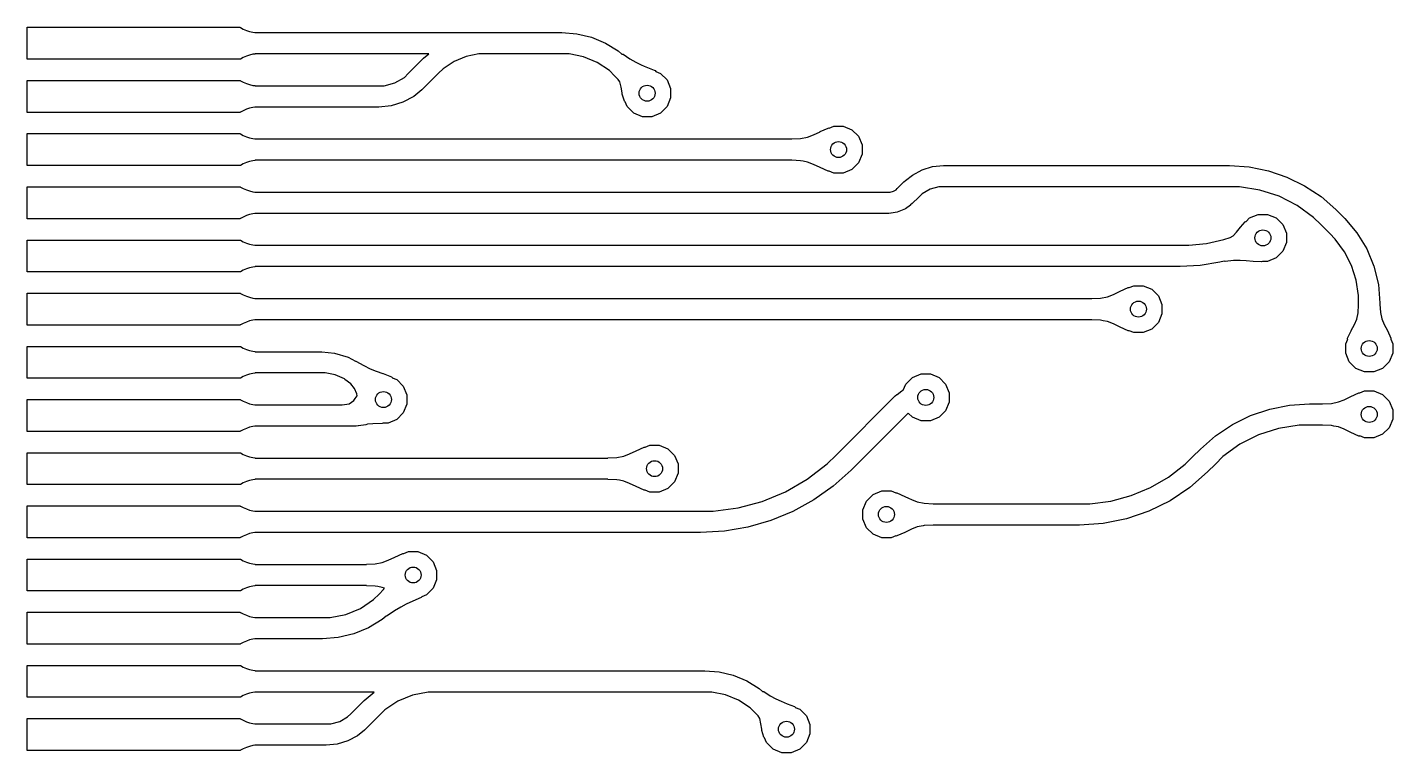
# Model space of a CAD drawing. Extents: x 121.6 to 197.9, y -113.4 to -69.2.
# Drawn here: x 121.57 to 134.41, y -89.97 to -83.15 of the extents above; entities that cross this region are included whole.
import ezdxf

# ---------------------------------------------------------------- set-up
doc = ezdxf.new("R2010")
doc.units = 0
doc.layers.add('BLACK', color=7, linetype='CONTINUOUS')

msp = doc.modelspace()

# ---------------------------------------------------------------- linework, layer by layer
at = {"layer": 'BLACK', "linetype": 'CONTINUOUS'}
for p, q in [((121.57203, -83.45), (121.57203, -83.15)), ((121.57203, -83.15), (123.57203, -83.15)), ((123.57203, -83.15), (123.57203, -83.151231)), ((123.57203, -83.151231), (123.575442, -83.151819)), ((123.575442, -83.151819), (123.60203, -83.166)), ((123.60203, -83.166), (123.63203, -83.179)), ((123.63203, -83.179), (123.66203, -83.188999)), ((123.66203, -83.188999), (123.69203, -83.195999)), ((123.69203, -83.195999), (123.692036, -83.195999)), ((123.692036, -83.195999), (123.692037, -83.196)), ((123.692037, -83.196), (123.711877, -83.198646)), ((123.711877, -83.198646), (123.714213, -83.2)), ((123.714213, -83.2), (126.0401, -83.2)), ((126.0401, -83.2), (126.3599, -83.2)), ((126.3599, -83.2), (126.597659, -83.2)), ((126.597659, -83.2), (126.597678, -83.200001)), ((126.597678, -83.200001), (126.738814, -83.211103)), ((126.738814, -83.211103), (126.8765, -83.244153)), ((126.8765, -83.244153), (127.007319, -83.298336)), ((127.007319, -83.298336), (127.128051, -83.372319)), ((123.57203, -83.45), (121.57203, -83.45)), ((123.575444, -83.448178), (123.57203, -83.448766)), ((123.57203, -83.448766), (123.57203, -83.45)), ((123.602014, -83.434006), (123.575444, -83.448178)), ((123.602044, -83.433992), (123.602014, -83.434006)), ((123.632023, -83.421001), (123.602044, -83.433992)), ((123.662026, -83.411001), (123.632023, -83.421001)), ((123.692036, -83.403998), (123.662026, -83.411001)), ((123.692038, -83.403998), (123.692036, -83.403998)), ((123.711877, -83.401353), (123.692038, -83.403998)), ((123.714615, -83.4), (123.711877, -83.401353)), ((125.346032, -83.4), (123.714615, -83.4)), ((125.153693, -83.585284), (125.297698, -83.441279)), ((125.297698, -83.441279), (125.297719, -83.441261)), ((125.297719, -83.441261), (125.346032, -83.4)), ((125.69825, -83.423976), (125.584729, -83.470997)), ((125.818763, -83.400005), (125.69825, -83.423976)), ((125.8802, -83.400005), (125.818763, -83.400005)), ((126.0401, -83.4), (125.8802, -83.4)), ((125.8802, -83.4), (125.8802, -83.400005)), ((126.3599, -83.4), (126.0401, -83.4)), ((126.597659, -83.4), (126.3599, -83.4)), ((126.597662, -83.399999), (126.597659, -83.4)), ((126.597664, -83.4), (126.597662, -83.399999)), ((126.666839, -83.399997), (126.597664, -83.4)), ((126.802532, -83.426983), (126.666839, -83.399997)), ((126.930352, -83.479924), (126.802532, -83.426983)), ((127.128051, -83.372319), (127.163524, -83.402615)), ((127.163524, -83.402615), (127.164706, -83.401826)), ((127.164706, -83.401826), (127.173383, -83.403503)), ((127.173383, -83.403503), (127.238955, -83.446297)), ((127.238955, -83.446297), (127.238962, -83.446301)), ((127.238962, -83.446301), (127.294044, -83.478743)), ((125.482562, -83.539261), (125.439119, -83.582702)), ((125.584729, -83.470997), (125.482562, -83.539261)), ((127.045387, -83.556785), (126.930352, -83.479924)), ((127.094179, -83.605577), (127.045387, -83.556785)), ((127.294044, -83.478743), (127.343682, -83.503091)), ((127.343682, -83.503091), (127.343716, -83.503106)), ((127.343716, -83.503106), (127.371415, -83.514788)), ((127.371415, -83.514788), (127.402785, -83.52802)), ((127.402785, -83.52802), (127.467108, -83.554351)), ((127.467108, -83.554351), (127.475277, -83.557695)), ((127.475277, -83.557695), (127.481636, -83.564001)), ((127.481636, -83.564001), (127.48164, -83.564957)), ((127.48164, -83.564957), (127.525003, -83.582919)), ((121.57203, -83.95), (121.57203, -83.65)), ((121.57203, -83.65), (123.57203, -83.65)), ((123.57203, -83.65), (123.57203, -83.651231)), ((123.57203, -83.651231), (123.575442, -83.651819)), ((123.575442, -83.651819), (123.60203, -83.666)), ((123.60203, -83.666), (123.63203, -83.679)), ((123.63203, -83.679), (123.66203, -83.688999)), ((123.66203, -83.688999), (123.69203, -83.695999)), ((123.69203, -83.695999), (123.692036, -83.695999)), ((123.692036, -83.695999), (123.692037, -83.696)), ((123.692037, -83.696), (123.711877, -83.698646)), ((123.711877, -83.698646), (123.714213, -83.7)), ((123.714213, -83.7), (124.876746, -83.7)), ((124.876746, -83.7), (124.876959, -83.70002)), ((124.876959, -83.70002), (124.928302, -83.700017)), ((124.928302, -83.700017), (125.027918, -83.673318)), ((125.027918, -83.673318), (125.117231, -83.621748)), ((125.117231, -83.621748), (125.153692, -83.585285)), ((125.153692, -83.585285), (125.153692, -83.585284)), ((125.153692, -83.585284), (125.153693, -83.585284)), ((125.439119, -83.582702), (125.295115, -83.726706)), ((127.094289, -83.605711), (127.094179, -83.605577)), ((127.128578, -83.64), (127.094289, -83.605711)), ((127.142059, -83.662251), (127.128578, -83.64)), ((127.155024, -83.714336), (127.142059, -83.662251)), ((127.525003, -83.582919), (127.587081, -83.644997)), ((127.587081, -83.644997), (127.620677, -83.726105)), ((125.205459, -83.800287), (125.103171, -83.854967)), ((125.281475, -83.737899), (125.205459, -83.800287)), ((125.295115, -83.726706), (125.281475, -83.737899)), ((127.16471, -83.766017), (127.155024, -83.714336)), ((127.166597, -83.776087), (127.16471, -83.766017)), ((127.166954, -83.7775), (127.166597, -83.776087)), ((127.188264, -83.844042), (127.166954, -83.7775)), ((127.620677, -83.813895), (127.587081, -83.895003)), ((127.620677, -83.726105), (127.620677, -83.813895)), ((123.57203, -83.95), (121.57203, -83.95)), ((123.575444, -83.948178), (123.57203, -83.948766)), ((123.57203, -83.948766), (123.57203, -83.95)), ((123.602014, -83.934006), (123.575444, -83.948178)), ((123.602044, -83.933992), (123.602014, -83.934006)), ((123.632023, -83.921001), (123.602044, -83.933992)), ((123.662026, -83.911001), (123.632023, -83.921001)), ((123.692036, -83.903998), (123.662026, -83.911001)), ((123.692038, -83.903998), (123.692036, -83.903998)), ((123.711877, -83.901353), (123.692038, -83.903998)), ((123.714615, -83.9), (123.711877, -83.901353)), ((124.876746, -83.9), (123.714615, -83.9)), ((124.876752, -83.899999), (124.876746, -83.9)), ((124.876755, -83.9), (124.876752, -83.899999)), ((124.992182, -83.888643), (124.876755, -83.900021)), ((124.876755, -83.900021), (124.876755, -83.9)), ((125.103171, -83.854967), (124.992182, -83.888643)), ((127.188581, -83.844912), (127.188264, -83.844042)), ((127.19474, -83.851116), (127.188581, -83.844912)), ((127.212919, -83.895003), (127.19474, -83.851116)), ((127.274997, -83.957081), (127.212919, -83.895003)), ((127.356105, -83.990677), (127.274997, -83.957081)), ((127.525003, -83.957081), (127.443895, -83.990677)), ((127.587081, -83.895003), (127.525003, -83.957081)), ((127.443895, -83.990677), (127.356105, -83.990677)), ((129.112524, -84.097374), (129.156105, -84.079323)), ((129.156105, -84.079323), (129.243895, -84.079323)), ((129.243895, -84.079323), (129.325003, -84.112919)), ((121.57203, -84.45), (121.57203, -84.15)), ((121.57203, -84.15), (123.57203, -84.15)), ((123.57203, -84.15), (123.57203, -84.151231)), ((123.57203, -84.151231), (123.575442, -84.151819)), ((123.575442, -84.151819), (123.60203, -84.166)), ((123.60203, -84.166), (123.63203, -84.179)), ((123.63203, -84.179), (123.66203, -84.188999)), ((123.66203, -84.188999), (123.69203, -84.195999)), ((123.69203, -84.195999), (123.692036, -84.195999)), ((123.692036, -84.195999), (123.692037, -84.196)), ((123.692037, -84.196), (123.711877, -84.198646)), ((123.711877, -84.198646), (123.714213, -84.2)), ((123.714213, -84.2), (128.760022, -84.2)), ((128.760022, -84.2), (128.761169, -84.199494)), ((128.761169, -84.199494), (128.843886, -84.195753)), ((128.843886, -84.195753), (128.909579, -84.182944)), ((128.909579, -84.182944), (128.964717, -84.161471)), ((128.964717, -84.161471), (129.026831, -84.131286)), ((129.026831, -84.131286), (129.02703, -84.131193)), ((129.02703, -84.131193), (129.102947, -84.09705)), ((129.102947, -84.09705), (129.111897, -84.096783)), ((129.111897, -84.096783), (129.112524, -84.097374)), ((129.325003, -84.112919), (129.387081, -84.174997)), ((129.387081, -84.174997), (129.420677, -84.256105)), ((129.420677, -84.343895), (129.387081, -84.425003)), ((129.420677, -84.256105), (129.420677, -84.343895)), ((123.57203, -84.45), (121.57203, -84.45)), ((123.575444, -84.448178), (123.57203, -84.448766)), ((123.57203, -84.448766), (123.57203, -84.45)), ((123.602014, -84.434006), (123.575444, -84.448178)), ((123.602044, -84.433992), (123.602014, -84.434006)), ((123.632023, -84.421001), (123.602044, -84.433992)), ((123.662026, -84.411001), (123.632023, -84.421001)), ((123.692036, -84.403998), (123.662026, -84.411001)), ((123.692038, -84.403998), (123.692036, -84.403998)), ((123.711877, -84.401353), (123.692038, -84.403998)), ((123.714615, -84.4), (123.711877, -84.401353)), ((128.760093, -84.4), (123.714615, -84.4)), ((128.761171, -84.400505), (128.760093, -84.4)), ((128.843879, -84.404245), (128.761171, -84.400505)), ((128.843883, -84.404245), (128.843879, -84.404245)), ((128.843886, -84.404246), (128.843883, -84.404245)), ((128.868467, -84.409039), (128.843886, -84.404246)), ((128.909577, -84.417054), (128.868467, -84.409039)), ((128.964719, -84.438528), (128.909577, -84.417054)), ((128.964723, -84.43853), (128.964719, -84.438528)), ((129.026767, -84.468681), (128.964723, -84.43853)), ((129.027082, -84.468829), (129.026767, -84.468681)), ((129.102946, -84.502948), (129.027082, -84.468829)), ((129.387081, -84.425003), (129.325003, -84.487081)), ((129.985185, -84.490098), (130.084003, -84.460118)), ((130.084003, -84.460118), (130.18677, -84.449991)), ((130.18677, -84.449991), (130.18677, -84.45)), ((130.18677, -84.45), (130.186771, -84.45)), ((130.186771, -84.45), (130.186776, -84.45)), ((130.186776, -84.45), (132.875527, -84.45)), ((132.875527, -84.45), (132.875528, -84.45)), ((132.875528, -84.45), (132.875529, -84.45)), ((132.875529, -84.45), (133.060153, -84.462104)), ((133.060153, -84.462104), (133.241618, -84.498203)), ((129.103223, -84.503068), (129.102946, -84.502948)), ((129.112178, -84.503105), (129.103223, -84.503068)), ((129.112621, -84.502665), (129.112178, -84.503105)), ((129.156105, -84.520677), (129.112621, -84.502665)), ((129.243895, -84.520677), (129.156105, -84.520677)), ((129.325003, -84.487081), (129.243895, -84.520677)), ((129.751789, -84.666789), (129.814287, -84.604291)), ((129.814287, -84.604291), (129.814289, -84.604289)), ((129.814289, -84.604289), (129.829442, -84.591853)), ((129.829442, -84.591853), (129.829446, -84.591851)), ((129.829446, -84.591851), (129.894114, -84.538778)), ((129.894114, -84.538778), (129.985185, -84.490098)), ((133.241618, -84.498203), (133.416819, -84.557678)), ((133.416819, -84.557678), (133.582758, -84.639512)), ((121.57203, -84.95), (121.57203, -84.65)), ((121.57203, -84.65), (123.57203, -84.65)), ((123.57203, -84.65), (123.57203, -84.651231)), ((123.57203, -84.651231), (123.575442, -84.651819)), ((123.575442, -84.651819), (123.60203, -84.666)), ((123.60203, -84.666), (123.63203, -84.679)), ((123.63203, -84.679), (123.66203, -84.688999)), ((123.66203, -84.688999), (123.69203, -84.695999)), ((123.69203, -84.695999), (123.692036, -84.695999)), ((123.692036, -84.695999), (123.692037, -84.696)), ((123.692037, -84.696), (123.711877, -84.698646)), ((123.711877, -84.698646), (123.714213, -84.7)), ((123.714213, -84.7), (129.671611, -84.7)), ((129.671611, -84.7), (129.671652, -84.700004)), ((129.671652, -84.700004), (129.686535, -84.700004)), ((129.686535, -84.700004), (129.715375, -84.692275)), ((129.715375, -84.692275), (129.741233, -84.677346)), ((129.741233, -84.677346), (129.751789, -84.666789)), ((129.986132, -84.71529), (129.955711, -84.745711)), ((130.060648, -84.672266), (129.986132, -84.71529)), ((130.143759, -84.649993), (130.060648, -84.672266)), ((130.186684, -84.649991), (130.143759, -84.649993)), ((130.186776, -84.65), (130.186684, -84.649991)), ((130.186782, -84.65), (130.186776, -84.65)), ((132.875525, -84.65), (130.186782, -84.65)), ((132.971106, -84.650002), (132.875525, -84.65)), ((133.159913, -84.67991), (132.971106, -84.650002)), ((133.341718, -84.738984), (133.159913, -84.67991)), ((133.582758, -84.639512), (133.736597, -84.742305)), ((129.828307, -84.858013), (129.752725, -84.889322)), ((129.875764, -84.821596), (129.828307, -84.858013)), ((129.878057, -84.820647), (129.875764, -84.821596)), ((129.893211, -84.808211), (129.878057, -84.820647)), ((129.955708, -84.745712), (129.893211, -84.808211)), ((129.955711, -84.745711), (129.955708, -84.745712)), ((133.512043, -84.825771), (133.341718, -84.738984)), ((133.666695, -84.938133), (133.512043, -84.825771)), ((133.736597, -84.742305), (133.875444, -84.86407)), ((123.57203, -84.95), (121.57203, -84.95)), ((123.575444, -84.948178), (123.57203, -84.948766)), ((123.57203, -84.948766), (123.57203, -84.95)), ((123.602014, -84.934006), (123.575444, -84.948178)), ((123.602044, -84.933992), (123.602014, -84.934006)), ((123.632023, -84.921001), (123.602044, -84.933992)), ((123.662026, -84.911001), (123.632023, -84.921001)), ((123.692036, -84.903998), (123.662026, -84.911001)), ((123.692038, -84.903998), (123.692036, -84.903998)), ((123.711877, -84.901353), (123.692038, -84.903998)), ((123.714615, -84.9), (123.711877, -84.901353)), ((129.671611, -84.9), (123.714615, -84.9)), ((129.671614, -84.899999), (129.671611, -84.9)), ((129.671616, -84.9), (129.671614, -84.899999)), ((129.671751, -84.899986), (129.671616, -84.900004)), ((129.671616, -84.900004), (129.671616, -84.9)), ((129.69112, -84.898079), (129.671751, -84.899986)), ((129.693398, -84.897135), (129.69112, -84.898079)), ((129.752725, -84.889322), (129.693398, -84.897135)), ((132.979554, -85.028601), (133.022688, -84.980129)), ((133.022688, -84.980129), (133.030745, -84.976229)), ((133.030745, -84.976229), (133.031444, -84.976471)), ((133.031444, -84.976471), (133.064997, -84.942919)), ((133.064997, -84.942919), (133.146105, -84.909323)), ((133.146105, -84.909323), (133.233895, -84.909323)), ((133.233895, -84.909323), (133.315003, -84.942919)), ((133.315003, -84.942919), (133.377081, -85.004997)), ((133.734281, -85.005719), (133.666695, -84.938133)), ((133.875444, -84.86407), (133.875711, -84.864289)), ((133.875711, -84.864289), (133.960185, -84.948764)), ((133.960185, -84.948764), (133.960188, -84.948766)), ((133.960188, -84.948766), (133.960187, -84.948766)), ((133.960187, -84.948766), (133.960189, -84.948768)), ((133.960189, -84.948768), (133.960217, -84.948802)), ((133.960217, -84.948802), (134.074947, -85.083126)), ((132.88169, -85.12735), (132.909598, -85.111225)), ((132.909598, -85.111225), (132.9435, -85.075304)), ((132.9435, -85.075304), (132.979049, -85.02921)), ((132.979049, -85.02921), (132.979554, -85.028601)), ((133.377081, -85.004997), (133.410677, -85.086105)), ((133.410677, -85.086105), (133.410677, -85.173895)), ((133.734289, -85.005711), (133.734281, -85.005719)), ((133.818768, -85.090189), (133.734289, -85.005711)), ((133.81877, -85.090192), (133.818768, -85.090189)), ((133.870306, -85.141726), (133.81877, -85.090192)), ((134.074947, -85.083126), (134.167274, -85.233784)), ((121.57203, -85.449999), (121.57203, -85.149999)), ((121.57203, -85.149999), (123.57203, -85.149999)), ((123.57203, -85.149999), (123.57203, -85.15123)), ((123.57203, -85.15123), (123.575442, -85.151818)), ((123.575442, -85.151818), (123.60203, -85.165999)), ((123.60203, -85.165999), (123.63203, -85.178999)), ((123.63203, -85.178999), (123.66203, -85.188998)), ((123.66203, -85.188998), (123.69203, -85.195998)), ((123.69203, -85.195998), (123.692036, -85.195998)), ((123.692036, -85.195998), (123.692037, -85.195999)), ((123.692037, -85.195999), (123.711877, -85.198645)), ((123.711877, -85.198645), (123.714213, -85.199999)), ((123.714213, -85.199999), (132.411208, -85.199999)), ((132.411208, -85.199999), (132.411218, -85.199999)), ((132.411218, -85.199999), (132.494747, -85.199968)), ((132.494747, -85.199968), (132.660865, -85.182083)), ((132.660865, -85.182083), (132.824115, -85.146518)), ((132.824115, -85.146518), (132.88169, -85.12735)), ((133.410677, -85.173895), (133.377081, -85.255003)), ((133.955985, -85.259649), (133.870306, -85.141726)), ((134.167274, -85.233784), (134.234896, -85.397031)), ((132.785069, -85.359748), (132.599219, -85.389907)), ((132.825631, -85.348603), (132.785069, -85.359748)), ((132.826293, -85.34972), (132.825631, -85.348603)), ((132.834924, -85.352107), (132.826293, -85.34972)), ((132.913671, -85.342379), (132.834924, -85.352107)), ((132.978004, -85.341346), (132.913671, -85.342379)), ((132.978014, -85.341347), (132.978004, -85.341346)), ((132.978015, -85.341347), (132.978014, -85.341347)), ((133.034026, -85.346019), (132.978015, -85.341347)), ((133.034078, -85.346023), (133.034026, -85.346019)), ((133.098585, -85.351993), (133.034078, -85.346023)), ((133.099281, -85.352037), (133.098585, -85.351993)), ((133.17797, -85.354607), (133.099281, -85.352037)), ((133.178301, -85.354613), (133.17797, -85.354607)), ((133.186589, -85.351222), (133.178301, -85.354613)), ((133.186818, -85.350677), (133.186589, -85.351222)), ((133.233895, -85.350677), (133.186818, -85.350677)), ((133.315003, -85.317081), (133.233895, -85.350677)), ((133.377081, -85.255003), (133.315003, -85.317081)), ((134.022163, -85.389523), (133.955985, -85.259649)), ((123.57203, -85.449999), (121.57203, -85.449999)), ((123.575444, -85.448177), (123.57203, -85.448765)), ((123.57203, -85.448765), (123.57203, -85.449999)), ((123.602014, -85.434005), (123.575444, -85.448177)), ((123.602044, -85.433991), (123.602014, -85.434005)), ((123.632023, -85.421), (123.602044, -85.433991)), ((123.662026, -85.411), (123.632023, -85.421)), ((123.692036, -85.403997), (123.662026, -85.411)), ((123.692038, -85.403997), (123.692036, -85.403997)), ((123.711877, -85.401352), (123.692038, -85.403997)), ((123.714615, -85.399999), (123.711877, -85.401352)), ((132.411208, -85.399999), (123.714615, -85.399999)), ((132.599219, -85.389907), (132.411208, -85.4)), ((132.411208, -85.4), (132.411208, -85.399999)), ((134.067207, -85.528151), (134.022163, -85.389523)), ((134.234896, -85.397031), (134.276147, -85.568847)), ((131.784717, -85.661471), (131.846831, -85.631286)), ((131.846831, -85.631286), (131.84703, -85.631193)), ((131.84703, -85.631193), (131.922947, -85.59705)), ((131.922947, -85.59705), (131.931897, -85.596783)), ((131.931897, -85.596783), (131.932524, -85.597374)), ((131.932524, -85.597374), (131.976105, -85.579323)), ((131.976105, -85.579323), (132.063895, -85.579323)), ((132.063895, -85.579323), (132.145003, -85.612919)), ((132.145003, -85.612919), (132.207081, -85.674997)), ((134.09001, -85.672119), (134.067207, -85.528151)), ((134.276147, -85.568847), (134.290011, -85.745)), ((121.57203, -85.95), (121.57203, -85.65)), ((121.57203, -85.65), (123.57203, -85.65)), ((123.57203, -85.65), (123.57203, -85.651231)), ((123.57203, -85.651231), (123.575442, -85.651819)), ((123.575442, -85.651819), (123.60203, -85.666)), ((123.60203, -85.666), (123.63203, -85.679)), ((123.63203, -85.679), (123.66203, -85.688999)), ((123.66203, -85.688999), (123.69203, -85.695999)), ((123.69203, -85.695999), (123.692036, -85.695999)), ((123.692036, -85.695999), (123.692037, -85.696)), ((123.692037, -85.696), (123.711877, -85.698646)), ((123.711877, -85.698646), (123.714213, -85.7)), ((123.714213, -85.7), (131.580022, -85.7)), ((131.580022, -85.7), (131.581169, -85.699494)), ((131.581169, -85.699494), (131.663886, -85.695753)), ((131.663886, -85.695753), (131.729579, -85.682944)), ((131.729579, -85.682944), (131.784717, -85.661471)), ((132.207081, -85.674997), (132.240677, -85.756105)), ((132.240677, -85.756105), (132.240677, -85.843895)), ((134.086677, -85.83428), (134.089598, -85.758056)), ((134.089598, -85.758056), (134.09, -85.757181)), ((134.09, -85.745), (134.09001, -85.744888)), ((134.09, -85.757181), (134.09, -85.745)), ((134.09001, -85.744888), (134.09001, -85.672119)), ((134.290011, -85.745), (134.29, -85.745)), ((134.29, -85.745), (134.29, -85.752505)), ((134.29, -85.752505), (134.290741, -85.754091)), ((134.290741, -85.754091), (134.296027, -85.831209)), ((132.240677, -85.843895), (132.207081, -85.925003)), ((134.073087, -85.894937), (134.086677, -85.83428)), ((134.296027, -85.831209), (134.309822, -85.892624)), ((123.57203, -85.95), (121.57203, -85.95)), ((123.575444, -85.948178), (123.57203, -85.948766)), ((123.57203, -85.948766), (123.57203, -85.95)), ((123.602014, -85.934006), (123.575444, -85.948178)), ((123.602044, -85.933992), (123.602014, -85.934006)), ((123.632023, -85.921001), (123.602044, -85.933992)), ((123.662026, -85.911001), (123.632023, -85.921001)), ((123.692036, -85.903998), (123.662026, -85.911001)), ((123.692038, -85.903998), (123.692036, -85.903998)), ((123.711877, -85.901353), (123.692038, -85.903998)), ((123.714615, -85.9), (123.711877, -85.901353)), ((131.580093, -85.9), (123.714615, -85.9)), ((131.581171, -85.900505), (131.580093, -85.9)), ((131.663879, -85.904245), (131.581171, -85.900505)), ((131.663883, -85.904245), (131.663879, -85.904245)), ((131.663886, -85.904246), (131.663883, -85.904245)), ((131.688467, -85.909039), (131.663886, -85.904246)), ((131.729577, -85.917054), (131.688467, -85.909039)), ((131.784719, -85.938528), (131.729577, -85.917054)), ((131.784723, -85.93853), (131.784719, -85.938528)), ((131.846767, -85.968681), (131.784723, -85.93853)), ((131.847082, -85.968829), (131.846767, -85.968681)), ((131.922946, -86.002948), (131.847082, -85.968829)), ((131.923223, -86.003068), (131.922946, -86.002948)), ((131.932178, -86.003105), (131.923223, -86.003068)), ((131.932621, -86.002665), (131.932178, -86.003105)), ((131.976105, -86.020677), (131.932621, -86.002665)), ((132.145003, -85.987081), (132.063895, -86.020677)), ((132.207081, -85.925003), (132.145003, -85.987081)), ((133.98723, -86.072916), (134.019543, -86.003389)), ((134.019543, -86.003389), (134.019832, -86.002811)), ((134.019832, -86.002811), (134.020277, -86.001978)), ((134.020277, -86.001978), (134.050379, -85.945657)), ((134.050379, -85.945657), (134.073087, -85.894937)), ((134.309822, -85.892624), (134.309823, -85.892628)), ((134.309823, -85.892628), (134.309824, -85.892629)), ((134.309824, -85.892629), (134.331381, -85.944009)), ((134.331381, -85.944009), (134.360629, -86.001978)), ((134.360629, -86.001978), (134.360834, -86.002407)), ((134.360834, -86.002407), (134.392885, -86.072922)), ((132.063895, -86.020677), (131.976105, -86.020677)), ((133.969323, -86.126105), (133.987358, -86.082563)), ((133.969323, -86.213895), (133.969323, -86.126105)), ((133.987033, -86.082235), (133.987069, -86.073281)), ((133.987358, -86.082563), (133.987033, -86.082235)), ((133.987069, -86.073281), (133.98723, -86.072916)), ((134.393189, -86.081871), (134.39261, -86.082489)), ((134.39261, -86.082489), (134.410677, -86.126105)), ((134.392885, -86.072922), (134.393189, -86.081871)), ((134.410677, -86.126105), (134.410677, -86.213895)), ((121.57203, -86.45), (121.57203, -86.15)), ((121.57203, -86.15), (123.57203, -86.15)), ((123.57203, -86.15), (123.57203, -86.151231)), ((123.57203, -86.151231), (123.575442, -86.151819)), ((123.575442, -86.151819), (123.60203, -86.166)), ((123.60203, -86.166), (123.63203, -86.179)), ((123.63203, -86.179), (123.66203, -86.188999)), ((123.66203, -86.188999), (123.69203, -86.195999)), ((123.69203, -86.195999), (123.692036, -86.195999)), ((123.692036, -86.195999), (123.692037, -86.196)), ((123.692037, -86.196), (123.711877, -86.198646)), ((123.711877, -86.198646), (123.714213, -86.2)), ((123.714213, -86.2), (124.322912, -86.2)), ((124.322912, -86.2), (124.322913, -86.2)), ((124.322913, -86.2), (124.322914, -86.2)), ((124.322914, -86.2), (124.327925, -86.200493)), ((124.327925, -86.200493), (124.342421, -86.201921)), ((124.342421, -86.201921), (124.342422, -86.201921)), ((124.342422, -86.201921), (124.458986, -86.213404)), ((124.458986, -86.213404), (124.589828, -86.253097)), ((124.589828, -86.253097), (124.656493, -86.28873)), ((134.002919, -86.295003), (133.969323, -86.213895)), ((134.410677, -86.213895), (134.377081, -86.295003)), ((123.692036, -86.403998), (123.662026, -86.411001)), ((123.692038, -86.403998), (123.692036, -86.403998)), ((123.711877, -86.401353), (123.692038, -86.403998)), ((123.714615, -86.4), (123.711877, -86.401353)), ((124.32291, -86.4), (123.714615, -86.4)), ((124.371908, -86.400001), (124.32291, -86.4)), ((124.468021, -86.419121), (124.371908, -86.400001)), ((124.656493, -86.28873), (124.660515, -86.289222)), ((124.660515, -86.289222), (124.73501, -86.3304)), ((124.73501, -86.3304), (124.796843, -86.360058)), ((124.796843, -86.360058), (124.796855, -86.360062)), ((124.796855, -86.360062), (124.79686, -86.360065)), ((124.79686, -86.360065), (124.851975, -86.382181)), ((124.851975, -86.382181), (124.851984, -86.382184)), ((124.851984, -86.382184), (124.852008, -86.382194)), ((124.852008, -86.382194), (124.916516, -86.406354)), ((134.064997, -86.357081), (134.002919, -86.295003)), ((134.146105, -86.390677), (134.064997, -86.357081)), ((134.233895, -86.390677), (134.146105, -86.390677)), ((134.315003, -86.357081), (134.233895, -86.390677)), ((134.377081, -86.295003), (134.315003, -86.357081)), ((123.57203, -86.45), (121.57203, -86.45)), ((123.575444, -86.448178), (123.57203, -86.448766)), ((123.57203, -86.448766), (123.57203, -86.45)), ((123.602014, -86.434006), (123.575444, -86.448178)), ((123.602044, -86.433992), (123.602014, -86.434006)), ((123.632023, -86.421001), (123.602044, -86.433992)), ((123.662026, -86.411001), (123.632023, -86.421001)), ((124.55449, -86.454938), (124.468021, -86.419121)), ((124.554398, -86.455456), (124.55449, -86.454938)), ((124.559172, -86.463032), (124.554398, -86.455456)), ((124.61507, -86.502586), (124.559172, -86.463032)), ((124.615074, -86.502589), (124.61507, -86.502586)), ((124.65011, -86.547073), (124.615074, -86.502589)), ((124.916516, -86.406354), (124.916607, -86.40639)), ((124.916607, -86.40639), (124.995524, -86.437762)), ((124.995524, -86.437762), (125.001945, -86.444001)), ((125.001945, -86.444001), (125.001958, -86.444923)), ((125.001958, -86.444923), (125.045403, -86.462919)), ((125.045403, -86.462919), (125.107481, -86.524997)), ((125.107481, -86.524997), (125.141077, -86.606105)), ((129.808905, -86.562969), (129.832919, -86.504997)), ((129.832919, -86.504997), (129.894997, -86.442919)), ((129.894997, -86.442919), (129.976105, -86.409323)), ((129.976105, -86.409323), (130.063895, -86.409323)), ((130.063895, -86.409323), (130.145003, -86.442919)), ((130.145003, -86.442919), (130.207081, -86.504997)), ((130.207081, -86.504997), (130.240677, -86.586105)), ((121.57203, -86.95), (121.57203, -86.65)), ((121.57203, -86.65), (123.57203, -86.65)), ((123.57203, -86.65), (123.57203, -86.651231)), ((123.57203, -86.651231), (123.575442, -86.651819)), ((123.575442, -86.651819), (123.60203, -86.666)), ((124.597076, -86.68904), (124.642488, -86.658758)), ((124.642488, -86.658758), (124.654435, -86.641575)), ((124.650112, -86.547076), (124.65011, -86.547073)), ((124.669055, -86.59663), (124.650112, -86.547076)), ((124.654435, -86.641575), (124.67368, -86.613897)), ((124.67368, -86.613897), (124.669055, -86.59663)), ((125.141077, -86.606105), (125.141077, -86.693895)), ((129.176474, -87.172501), (129.733259, -86.615717)), ((129.733259, -86.615717), (129.748412, -86.60328)), ((129.748412, -86.60328), (129.750699, -86.602332)), ((129.750699, -86.602332), (129.793855, -86.569206)), ((129.793855, -86.569206), (129.808905, -86.562969)), ((130.240677, -86.586105), (130.240677, -86.673895)), ((133.899579, -86.672944), (133.954717, -86.651471)), ((133.954717, -86.651471), (134.016831, -86.621286)), ((134.016831, -86.621286), (134.01703, -86.621193)), ((134.01703, -86.621193), (134.092947, -86.58705)), ((134.092947, -86.58705), (134.101897, -86.586783)), ((134.101897, -86.586783), (134.102524, -86.587374)), ((134.102524, -86.587374), (134.146105, -86.569323)), ((134.146105, -86.569323), (134.233895, -86.569323)), ((134.233895, -86.569323), (134.315003, -86.602919)), ((134.315003, -86.602919), (134.377081, -86.664997)), ((123.60203, -86.666), (123.63203, -86.679)), ((123.63203, -86.679), (123.66203, -86.688999)), ((123.66203, -86.688999), (123.69203, -86.695999)), ((123.69203, -86.695999), (123.692036, -86.695999)), ((123.692036, -86.695999), (123.692037, -86.696)), ((123.692037, -86.696), (123.711877, -86.698646)), ((123.711877, -86.698646), (123.714213, -86.7)), ((123.714213, -86.7), (124.529047, -86.7)), ((124.529047, -86.7), (124.531958, -86.698539)), ((124.531958, -86.698539), (124.597076, -86.68904)), ((125.107481, -86.775003), (125.045403, -86.837081)), ((125.141077, -86.693895), (125.107481, -86.775003)), ((129.854867, -86.776951), (129.317895, -87.313924)), ((129.894997, -86.817081), (129.854867, -86.776951)), ((130.207081, -86.755003), (130.145003, -86.817081)), ((130.240677, -86.673895), (130.207081, -86.755003)), ((133.074363, -86.800532), (133.254208, -86.739485)), ((133.254208, -86.739485), (133.440483, -86.702433)), ((133.440483, -86.702433), (133.629635, -86.690035)), ((133.629635, -86.690035), (133.63, -86.69)), ((133.63, -86.69), (133.750022, -86.69)), ((133.750022, -86.69), (133.751169, -86.689494)), ((133.751169, -86.689494), (133.833886, -86.685753)), ((133.833886, -86.685753), (133.899579, -86.672944)), ((134.377081, -86.664997), (134.410677, -86.746105)), ((134.410677, -86.746105), (134.410677, -86.833895)), ((123.662026, -86.911001), (123.632023, -86.921001)), ((123.692036, -86.903998), (123.662026, -86.911001)), ((123.692038, -86.903998), (123.692036, -86.903998)), ((123.711877, -86.901353), (123.692038, -86.903998)), ((123.714615, -86.9), (123.711877, -86.901353)), ((124.664333, -86.9), (123.714615, -86.9)), ((124.664342, -86.899999), (124.664333, -86.9)), ((124.664346, -86.9), (124.664342, -86.899999)), ((124.664804, -86.899953), (124.664346, -86.900014)), ((124.664346, -86.900014), (124.664346, -86.9)), ((124.683842, -86.898079), (124.664804, -86.899953)), ((124.686085, -86.897149), (124.683842, -86.898079)), ((124.756499, -86.887872), (124.686085, -86.897149)), ((124.770383, -86.882119), (124.756499, -86.887872)), ((124.821466, -86.8776), (124.770383, -86.882119)), ((124.909057, -86.875298), (124.821466, -86.8776)), ((124.916986, -86.871912), (124.909057, -86.875298)), ((124.917504, -86.870677), (124.916986, -86.871912)), ((124.964295, -86.870677), (124.917504, -86.870677)), ((125.045403, -86.837081), (124.964295, -86.870677)), ((129.976105, -86.850677), (129.894997, -86.817081)), ((130.063895, -86.850677), (129.976105, -86.850677)), ((130.145003, -86.817081), (130.063895, -86.850677)), ((132.746106, -86.990045), (132.904024, -86.884531)), ((132.904024, -86.884531), (133.074363, -86.800532)), ((133.531469, -86.890012), (133.336833, -86.920839)), ((133.63, -86.890012), (133.531469, -86.890012)), ((133.750093, -86.89), (133.63, -86.89)), ((133.63, -86.89), (133.63, -86.890012)), ((133.751171, -86.890505), (133.750093, -86.89)), ((133.833879, -86.894245), (133.751171, -86.890505)), ((133.833883, -86.894245), (133.833879, -86.894245)), ((133.833886, -86.894246), (133.833883, -86.894245)), ((133.858467, -86.899039), (133.833886, -86.894246)), ((133.899577, -86.907054), (133.858467, -86.899039)), ((133.954719, -86.928528), (133.899577, -86.907054)), ((134.377081, -86.915003), (134.315003, -86.977081)), ((134.410677, -86.833895), (134.377081, -86.915003)), ((123.57203, -86.95), (121.57203, -86.95)), ((123.575444, -86.948178), (123.57203, -86.948766)), ((123.57203, -86.948766), (123.57203, -86.95)), ((123.602014, -86.934006), (123.575444, -86.948178)), ((123.602044, -86.933992), (123.602014, -86.934006)), ((123.632023, -86.921001), (123.602044, -86.933992)), ((132.603311, -87.115267), (132.746106, -86.990045)), ((133.149416, -86.981732), (132.973832, -87.071194)), ((133.336833, -86.920839), (133.149416, -86.981732)), ((133.954723, -86.92853), (133.954719, -86.928528)), ((134.016767, -86.958681), (133.954723, -86.92853)), ((134.017082, -86.958829), (134.016767, -86.958681)), ((134.092946, -86.992948), (134.017082, -86.958829)), ((134.093223, -86.993068), (134.092946, -86.992948)), ((134.102178, -86.993105), (134.093223, -86.993068)), ((134.102621, -86.992665), (134.102178, -86.993105)), ((134.146105, -87.010677), (134.102621, -86.992665)), ((134.233895, -87.010677), (134.146105, -87.010677)), ((134.315003, -86.977081), (134.233895, -87.010677)), ((121.57203, -87.45), (121.57203, -87.15)), ((121.57203, -87.15), (123.57203, -87.15)), ((123.57203, -87.15), (123.57203, -87.151231)), ((123.57203, -87.151231), (123.575442, -87.151819)), ((123.575442, -87.151819), (123.60203, -87.166)), ((123.60203, -87.166), (123.63203, -87.179)), ((127.179979, -87.182944), (127.235117, -87.161471)), ((127.235117, -87.161471), (127.297231, -87.131286)), ((127.297231, -87.131286), (127.29743, -87.131193)), ((127.29743, -87.131193), (127.373347, -87.09705)), ((127.373347, -87.09705), (127.382297, -87.096783)), ((127.382297, -87.096783), (127.382924, -87.097374)), ((127.382924, -87.097374), (127.426505, -87.079323)), ((127.426505, -87.079323), (127.514295, -87.079323)), ((127.514295, -87.079323), (127.595403, -87.112919)), ((127.595403, -87.112919), (127.657481, -87.174997)), ((129.093004, -87.255968), (129.176474, -87.172501)), ((132.529291, -87.189287), (132.603309, -87.115269)), ((132.603309, -87.115269), (132.603311, -87.115267)), ((132.973832, -87.071194), (132.814403, -87.187022)), ((123.63203, -87.179), (123.66203, -87.188999)), ((123.66203, -87.188999), (123.69203, -87.195999)), ((123.69203, -87.195999), (123.692036, -87.195999)), ((123.692036, -87.195999), (123.692037, -87.196)), ((123.692037, -87.196), (123.711877, -87.198646)), ((123.711877, -87.198646), (123.714213, -87.2)), ((123.714213, -87.2), (127.030422, -87.2)), ((127.030422, -87.2), (127.031569, -87.199494)), ((127.031569, -87.199494), (127.114286, -87.195753)), ((127.114286, -87.195753), (127.179979, -87.182944)), ((127.657481, -87.174997), (127.691077, -87.256105)), ((127.691077, -87.256105), (127.691077, -87.343895)), ((128.905704, -87.399686), (129.093004, -87.255968)), ((132.303069, -87.379101), (132.459553, -87.259026)), ((132.459553, -87.259026), (132.529289, -87.189289)), ((132.529289, -87.189289), (132.529291, -87.189287)), ((132.744729, -87.256691), (132.670712, -87.330708)), ((132.74473, -87.256692), (132.744729, -87.256691)), ((132.814403, -87.187022), (132.74473, -87.256692)), ((123.632023, -87.421001), (123.602044, -87.433992)), ((123.662026, -87.411001), (123.632023, -87.421001)), ((123.692036, -87.403998), (123.662026, -87.411001)), ((123.692038, -87.403998), (123.692036, -87.403998)), ((123.711877, -87.401353), (123.692038, -87.403998)), ((123.714615, -87.4), (123.711877, -87.401353)), ((127.030493, -87.4), (123.714615, -87.4)), ((127.031571, -87.400505), (127.030493, -87.4)), ((127.114279, -87.404245), (127.031571, -87.400505)), ((127.114283, -87.404245), (127.114279, -87.404245)), ((127.114286, -87.404246), (127.114283, -87.404245)), ((127.138867, -87.409039), (127.114286, -87.404246)), ((127.179977, -87.417054), (127.138867, -87.409039)), ((127.235119, -87.438528), (127.179977, -87.417054)), ((127.657481, -87.425003), (127.595403, -87.487081)), ((127.691077, -87.343895), (127.657481, -87.425003)), ((128.701248, -87.517726), (128.905704, -87.399686)), ((129.31787, -87.313944), (129.150576, -87.463444)), ((129.317895, -87.313924), (129.31787, -87.313944)), ((132.13225, -87.477724), (132.303069, -87.379101)), ((132.670711, -87.330711), (132.503063, -87.477734)), ((132.670712, -87.330708), (132.670711, -87.330711)), ((123.57203, -87.45), (121.57203, -87.45)), ((123.575444, -87.448178), (123.57203, -87.448766)), ((123.57203, -87.448766), (123.57203, -87.45)), ((123.602014, -87.434006), (123.575444, -87.448178)), ((123.602044, -87.433992), (123.602014, -87.434006)), ((127.235123, -87.43853), (127.235119, -87.438528)), ((127.297167, -87.468681), (127.235123, -87.43853)), ((127.297482, -87.468829), (127.297167, -87.468681)), ((127.373346, -87.502948), (127.297482, -87.468829)), ((127.373623, -87.503068), (127.373346, -87.502948)), ((127.382578, -87.503105), (127.373623, -87.503068)), ((127.383021, -87.502665), (127.382578, -87.503105)), ((127.426505, -87.520677), (127.383021, -87.502665)), ((127.514295, -87.520677), (127.426505, -87.520677)), ((127.595403, -87.487081), (127.514295, -87.520677)), ((128.483134, -87.608069), (128.701248, -87.517726)), ((129.150576, -87.463444), (128.96757, -87.593291)), ((129.462919, -87.604997), (129.524997, -87.542919)), ((129.524997, -87.542919), (129.606105, -87.509323)), ((129.606105, -87.509323), (129.693895, -87.509323)), ((129.693895, -87.509323), (129.737377, -87.527333)), ((129.737377, -87.527333), (129.737821, -87.526894)), ((129.737821, -87.526894), (129.746776, -87.526931)), ((129.746776, -87.526931), (129.747039, -87.527044)), ((129.747039, -87.527044), (129.822944, -87.561182)), ((131.759497, -87.60426), (131.95002, -87.553208)), ((131.95002, -87.553208), (132.13225, -87.477724)), ((132.503063, -87.477734), (132.31766, -87.601617)), ((121.57203, -87.949999), (121.57203, -87.649999)), ((121.57203, -87.649999), (123.57203, -87.649999)), ((123.57203, -87.649999), (123.57203, -87.65123)), ((123.57203, -87.65123), (123.575442, -87.651818)), ((123.575442, -87.651818), (123.60203, -87.665999)), ((123.60203, -87.665999), (123.63203, -87.678999)), ((123.63203, -87.678999), (123.66203, -87.688998)), ((128.021028, -87.699984), (128.255093, -87.66917)), ((128.255093, -87.66917), (128.483134, -87.608069)), ((128.96757, -87.593291), (128.771177, -87.701832)), ((129.429323, -87.686105), (129.462919, -87.604997)), ((129.429323, -87.773895), (129.429323, -87.686105)), ((129.822944, -87.561182), (129.823195, -87.5613)), ((129.823195, -87.5613), (129.859181, -87.578787)), ((129.859181, -87.578787), (129.885275, -87.591468)), ((129.885275, -87.591468), (129.885279, -87.59147)), ((129.885279, -87.59147), (129.885282, -87.591471)), ((129.885282, -87.591471), (129.94042, -87.612944)), ((129.94042, -87.612944), (130.006113, -87.625753)), ((130.006113, -87.625753), (130.08883, -87.629494)), ((130.08883, -87.629494), (130.08991, -87.63)), ((130.08991, -87.63), (131.465319, -87.63)), ((131.465319, -87.63), (131.4654, -87.630007)), ((131.4654, -87.630007), (131.56394, -87.630007)), ((131.56394, -87.630007), (131.759497, -87.60426)), ((132.31766, -87.601617), (132.117673, -87.700241)), ((123.66203, -87.688998), (123.69203, -87.695998)), ((123.69203, -87.695998), (123.692036, -87.695998)), ((123.692036, -87.695998), (123.692037, -87.695999)), ((123.692037, -87.695999), (123.711877, -87.698645)), ((123.711877, -87.698645), (123.714213, -87.699999)), ((123.714213, -87.699999), (127.902985, -87.699999)), ((127.902985, -87.699999), (127.902986, -87.699999)), ((127.902986, -87.699999), (127.902986, -87.699983)), ((127.902986, -87.699983), (128.021028, -87.699984)), ((128.563866, -87.787701), (128.348244, -87.849818)), ((128.771177, -87.701832), (128.563866, -87.787701)), ((129.462919, -87.855003), (129.429323, -87.773895)), ((131.687826, -87.815422), (131.46532, -87.830008)), ((131.906524, -87.771918), (131.687826, -87.815422)), ((132.117673, -87.700241), (131.906524, -87.771918)), ((123.602014, -87.934005), (123.575444, -87.948177)), ((123.602044, -87.933991), (123.602014, -87.934005)), ((123.632023, -87.921), (123.602044, -87.933991)), ((123.662026, -87.911), (123.632023, -87.921)), ((123.692036, -87.903997), (123.662026, -87.911)), ((123.692038, -87.903997), (123.692036, -87.903997)), ((123.711877, -87.901352), (123.692038, -87.903997)), ((123.714615, -87.899999), (123.711877, -87.901352)), ((127.902984, -87.899999), (123.714615, -87.899999)), ((127.902985, -87.899999), (127.902984, -87.899999)), ((127.903364, -87.899961), (127.902985, -87.899999)), ((128.127023, -87.887403), (127.903364, -87.899961)), ((128.348244, -87.849818), (128.127023, -87.887403)), ((129.524997, -87.917081), (129.462919, -87.855003)), ((129.606105, -87.950677), (129.524997, -87.917081)), ((129.737475, -87.932625), (129.693895, -87.950677)), ((129.738103, -87.933217), (129.737475, -87.932625)), ((129.747054, -87.932948), (129.738103, -87.933217)), ((129.822888, -87.898841), (129.747054, -87.932948)), ((129.823203, -87.898694), (129.822888, -87.898841)), ((129.885275, -87.86853), (129.823203, -87.898694)), ((129.885279, -87.868528), (129.885275, -87.86853)), ((129.940421, -87.847054), (129.885279, -87.868528)), ((129.994669, -87.836477), (129.940421, -87.847054)), ((130.006113, -87.834246), (129.994669, -87.836477)), ((130.006114, -87.834245), (130.006113, -87.834246)), ((130.006119, -87.834245), (130.006114, -87.834245)), ((130.088829, -87.830505), (130.006119, -87.834245)), ((130.089974, -87.83), (130.088829, -87.830505)), ((131.465319, -87.83), (130.089974, -87.83)), ((131.46532, -87.83), (131.465319, -87.829999)), ((131.465319, -87.829999), (131.465319, -87.83)), ((131.46532, -87.830008), (131.46532, -87.83)), ((123.57203, -87.949999), (121.57203, -87.949999)), ((123.575444, -87.948177), (123.57203, -87.948765)), ((123.57203, -87.948765), (123.57203, -87.949999)), ((129.693895, -87.950677), (129.606105, -87.950677)), ((121.57203, -88.45), (121.57203, -88.15)), ((121.57203, -88.15), (123.57203, -88.15)), ((123.57203, -88.15), (123.57203, -88.151231)), ((123.57203, -88.151231), (123.575442, -88.151819)), ((123.575442, -88.151819), (123.60203, -88.166)), ((123.60203, -88.166), (123.63203, -88.179)), ((123.63203, -88.179), (123.66203, -88.188999)), ((123.66203, -88.188999), (123.69203, -88.195999)), ((123.69203, -88.195999), (123.692036, -88.195999)), ((123.692036, -88.195999), (123.692037, -88.196)), ((123.692037, -88.196), (123.711877, -88.198646)), ((123.711877, -88.198646), (123.714213, -88.2)), ((123.714213, -88.2), (124.760422, -88.2)), ((124.760422, -88.2), (124.761569, -88.199494)), ((124.761569, -88.199494), (124.844286, -88.195753)), ((124.844286, -88.195753), (124.909979, -88.182944)), ((124.909979, -88.182944), (124.965117, -88.161471)), ((124.965117, -88.161471), (125.027231, -88.131286)), ((125.027231, -88.131286), (125.02743, -88.131193)), ((125.02743, -88.131193), (125.103347, -88.09705)), ((125.103347, -88.09705), (125.112297, -88.096783)), ((125.112297, -88.096783), (125.112924, -88.097374)), ((125.112924, -88.097374), (125.156505, -88.079323)), ((125.156505, -88.079323), (125.244295, -88.079323)), ((125.244295, -88.079323), (125.325403, -88.112919)), ((125.325403, -88.112919), (125.387481, -88.174997)), ((125.387481, -88.174997), (125.421077, -88.256105)), ((125.421077, -88.256105), (125.421077, -88.343895)), ((123.57203, -88.45), (121.57203, -88.45)), ((123.575444, -88.448178), (123.57203, -88.448766)), ((123.57203, -88.448766), (123.57203, -88.45)), ((123.602014, -88.434006), (123.575444, -88.448178)), ((123.602044, -88.433992), (123.602014, -88.434006)), ((123.632023, -88.421001), (123.602044, -88.433992)), ((123.662026, -88.411001), (123.632023, -88.421001)), ((123.692036, -88.403998), (123.662026, -88.411001)), ((123.692038, -88.403998), (123.692036, -88.403998)), ((123.711877, -88.401353), (123.692038, -88.403998)), ((123.714615, -88.4), (123.711877, -88.401353)), ((124.760493, -88.4), (123.714615, -88.4)), ((124.761571, -88.400505), (124.760493, -88.4)), ((124.844279, -88.404245), (124.761571, -88.400505)), ((124.844283, -88.404245), (124.844279, -88.404245)), ((124.844286, -88.404246), (124.844283, -88.404245)), ((124.868867, -88.409039), (124.844286, -88.404246)), ((124.909977, -88.417054), (124.868867, -88.409039)), ((124.879689, -88.479289), (124.922642, -88.436335)), ((124.93015, -88.42491), (124.909977, -88.417054)), ((124.922642, -88.436335), (124.93015, -88.42491)), ((125.387481, -88.425003), (125.325403, -88.487081)), ((125.421077, -88.343895), (125.387481, -88.425003)), ((124.703786, -88.614241), (124.827208, -88.531771)), ((124.827208, -88.531771), (124.879689, -88.479289)), ((125.135491, -88.573432), (125.083474, -88.60152)), ((125.135515, -88.57342), (125.135491, -88.573432)), ((125.197797, -88.545057), (125.135515, -88.57342)), ((125.275805, -88.512357), (125.197797, -88.545057)), ((125.282072, -88.506091), (125.275805, -88.512357)), ((125.282076, -88.505027), (125.282072, -88.506091)), ((125.325403, -88.487081), (125.282076, -88.505027)), ((121.57203, -88.95), (121.57203, -88.65)), ((121.57203, -88.65), (123.57203, -88.65)), ((123.57203, -88.65), (123.57203, -88.651231)), ((123.57203, -88.651231), (123.575442, -88.651819)), ((123.575442, -88.651819), (123.60203, -88.666)), ((123.60203, -88.666), (123.63203, -88.679)), ((123.63203, -88.679), (123.66203, -88.688999)), ((123.66203, -88.688999), (123.69203, -88.695999)), ((123.69203, -88.695999), (123.692036, -88.695999)), ((123.692036, -88.695999), (123.692037, -88.696)), ((123.692037, -88.696), (123.711877, -88.698646)), ((123.711877, -88.698646), (123.714213, -88.7)), ((123.714213, -88.7), (124.346846, -88.7)), ((124.346846, -88.7), (124.347038, -88.700018)), ((124.347038, -88.700018), (124.42106, -88.700015)), ((124.42106, -88.700015), (124.566647, -88.67105)), ((124.566647, -88.67105), (124.703786, -88.614241)), ((124.945086, -88.685641), (124.907331, -88.717888)), ((124.946289, -88.686447), (124.945086, -88.685641)), ((124.955076, -88.684721), (124.946289, -88.686447)), ((125.025486, -88.63792), (124.955076, -88.684721)), ((125.083474, -88.60152), (125.025486, -88.63792)), ((124.779752, -88.796071), (124.641514, -88.853336)), ((124.907331, -88.717888), (124.779752, -88.796071)), ((123.57203, -88.95), (121.57203, -88.95)), ((123.575444, -88.948178), (123.57203, -88.948766)), ((123.57203, -88.948766), (123.57203, -88.95)), ((123.602014, -88.934006), (123.575444, -88.948178)), ((123.602044, -88.933992), (123.602014, -88.934006)), ((123.632023, -88.921001), (123.602044, -88.933992)), ((123.662026, -88.911001), (123.632023, -88.921001)), ((123.692036, -88.903998), (123.662026, -88.911001)), ((123.692038, -88.903998), (123.692036, -88.903998)), ((123.711877, -88.901353), (123.692038, -88.903998)), ((123.714615, -88.9), (123.711877, -88.901353)), ((124.346846, -88.9), (123.714615, -88.9)), ((124.346849, -88.899999), (124.346846, -88.9)), ((124.346851, -88.9), (124.346849, -88.899999)), ((124.496019, -88.888272), (124.346851, -88.900019)), ((124.346851, -88.900019), (124.346851, -88.9)), ((124.641514, -88.853336), (124.496019, -88.888272)), ((121.57203, -89.450001), (121.57203, -89.150001)), ((121.57203, -89.150001), (123.57203, -89.150001)), ((123.57203, -89.150001), (123.57203, -89.151232)), ((123.57203, -89.151232), (123.575442, -89.15182)), ((123.575442, -89.15182), (123.60203, -89.166001)), ((123.60203, -89.166001), (123.63203, -89.179001)), ((123.63203, -89.179001), (123.66203, -89.189)), ((123.66203, -89.189), (123.69203, -89.196)), ((123.69203, -89.196), (123.692036, -89.196)), ((123.692036, -89.196), (123.692037, -89.196001)), ((123.692037, -89.196001), (123.711877, -89.198647)), ((123.711877, -89.198647), (123.714213, -89.200001)), ((123.714213, -89.200001), (125.581976, -89.200001)), ((125.581976, -89.200001), (125.918022, -89.200001)), ((125.918022, -89.200001), (127.942203, -89.200001)), ((127.942203, -89.200001), (128.078019, -89.21069)), ((128.078019, -89.21069), (128.21049, -89.242494)), ((128.21049, -89.242494), (128.336355, -89.29463)), ((128.336355, -89.29463), (128.452515, -89.365813)), ((123.57203, -89.450001), (121.57203, -89.450001)), ((123.575444, -89.448179), (123.57203, -89.448767)), ((123.57203, -89.448767), (123.57203, -89.450001)), ((123.602014, -89.434007), (123.575444, -89.448179)), ((123.602044, -89.433993), (123.602014, -89.434007)), ((123.632023, -89.421002), (123.602044, -89.433993)), ((123.662026, -89.411002), (123.632023, -89.421002)), ((123.692036, -89.403999), (123.662026, -89.411002)), ((123.692038, -89.403999), (123.692036, -89.403999)), ((123.711877, -89.401354), (123.692038, -89.403999)), ((123.714615, -89.400001), (123.711877, -89.401354)), ((124.832527, -89.400001), (123.714615, -89.400001)), ((124.61469, -89.604289), (124.739688, -89.479291)), ((124.739688, -89.479291), (124.73969, -89.479289)), ((124.73969, -89.479289), (124.739691, -89.479289)), ((124.739691, -89.479289), (124.832527, -89.400001)), ((125.194147, -89.42897), (125.057011, -89.485769)), ((125.33973, -89.400019), (125.194147, -89.42897)), ((125.413947, -89.400023), (125.33973, -89.400019)), ((125.413953, -89.400001), (125.413947, -89.400001)), ((125.413947, -89.400001), (125.413947, -89.400023)), ((125.581976, -89.400001), (125.413953, -89.400001)), ((125.918022, -89.400001), (125.581976, -89.400001)), ((127.942203, -89.400001), (125.918022, -89.400001)), ((128.008014, -89.400001), (127.942203, -89.400001)), ((128.137108, -89.42568), (128.008014, -89.400001)), ((128.258712, -89.47605), (128.137108, -89.42568)), ((128.368152, -89.549176), (128.258712, -89.47605)), ((128.452515, -89.365813), (128.486505, -89.394844)), ((128.486505, -89.394844), (128.487488, -89.394188)), ((128.487488, -89.394188), (128.496099, -89.395822)), ((128.496099, -89.395822), (128.558519, -89.435978)), ((128.558519, -89.435978), (128.611664, -89.465716)), ((128.611664, -89.465716), (128.659773, -89.487519)), ((124.584269, -89.634711), (124.61469, -89.604289)), ((124.933591, -89.568232), (124.881112, -89.620711)), ((125.057011, -89.485769), (124.933591, -89.568232)), ((128.414688, -89.595712), (128.368152, -89.549176)), ((128.414689, -89.595711), (128.414688, -89.595712)), ((128.443713, -89.624735), (128.414689, -89.595711)), ((128.659773, -89.487519), (128.716751, -89.510089)), ((128.716751, -89.510089), (128.785577, -89.537737)), ((128.785577, -89.537737), (128.791977, -89.544001)), ((128.791977, -89.544001), (128.791987, -89.544935)), ((128.791987, -89.544935), (128.835403, -89.562919)), ((128.835403, -89.562919), (128.897481, -89.624997)), ((121.57203, -89.95), (121.57203, -89.65)), ((121.57203, -89.65), (123.57203, -89.65)), ((123.57203, -89.65), (123.57203, -89.651231)), ((123.57203, -89.651231), (123.575442, -89.651819)), ((123.575442, -89.651819), (123.60203, -89.666)), ((123.60203, -89.666), (123.63203, -89.679)), ((123.63203, -89.679), (123.66203, -89.688999)), ((123.66203, -89.688999), (123.69203, -89.695999)), ((123.69203, -89.695999), (123.692036, -89.695999)), ((123.692036, -89.695999), (123.692037, -89.696)), ((123.692037, -89.696), (123.711877, -89.698646)), ((123.711877, -89.698646), (123.714213, -89.7)), ((123.714213, -89.7), (124.383625, -89.7)), ((124.383625, -89.7), (124.383726, -89.700009)), ((124.383726, -89.700009), (124.426641, -89.700008)), ((124.426641, -89.700008), (124.509753, -89.677735)), ((124.509753, -89.677735), (124.584269, -89.634711)), ((124.881109, -89.620712), (124.756112, -89.745711)), ((124.881112, -89.620711), (124.881109, -89.620712)), ((128.458404, -89.650516), (128.443713, -89.624735)), ((128.469156, -89.700679), (128.458404, -89.650516)), ((128.477325, -89.750555), (128.469156, -89.700679)), ((128.897481, -89.624997), (128.931077, -89.706105)), ((128.931077, -89.706105), (128.931077, -89.793895)), ((124.585216, -89.859903), (124.486398, -89.889883)), ((124.676287, -89.811222), (124.585216, -89.859903)), ((124.741951, -89.757332), (124.676287, -89.811222)), ((124.756112, -89.745711), (124.741951, -89.757332)), ((128.478834, -89.759771), (128.477325, -89.750555)), ((128.47921, -89.76136), (128.478834, -89.759771)), ((128.498731, -89.823937), (128.47921, -89.76136)), ((128.499069, -89.824876), (128.498731, -89.823937)), ((128.505052, -89.830902), (128.499069, -89.824876)), ((128.523319, -89.875003), (128.505052, -89.830902)), ((128.931077, -89.793895), (128.897481, -89.875003)), ((123.57203, -89.95), (121.57203, -89.95)), ((123.575444, -89.948178), (123.57203, -89.948766)), ((123.57203, -89.948766), (123.57203, -89.95)), ((123.602014, -89.934006), (123.575444, -89.948178)), ((123.602044, -89.933992), (123.602014, -89.934006)), ((123.632023, -89.921001), (123.602044, -89.933992)), ((123.662026, -89.911001), (123.632023, -89.921001)), ((123.692036, -89.903998), (123.662026, -89.911001)), ((123.692038, -89.903998), (123.692036, -89.903998)), ((123.711877, -89.901353), (123.692038, -89.903998)), ((123.714615, -89.9), (123.711877, -89.901353)), ((124.383625, -89.9), (123.714615, -89.9)), ((124.383629, -89.899999), (124.383625, -89.9)), ((124.383631, -89.9), (124.383629, -89.899999)), ((124.486398, -89.889883), (124.383631, -89.90001)), ((124.383631, -89.90001), (124.383631, -89.9)), ((128.585397, -89.937081), (128.523319, -89.875003)), ((128.666505, -89.970677), (128.585397, -89.937081)), ((128.754295, -89.970677), (128.666505, -89.970677)), ((128.835403, -89.937081), (128.754295, -89.970677)), ((128.897481, -89.875003), (128.835403, -89.937081))]:
    msp.add_line(p, q, dxfattribs=at)
at = {"layer": 'BLACK'}
for centre in [(127.4, -83.77), (129.2, -84.3), (133.19, -85.13), (132.02, -85.8), (134.19, -86.17), (124.9204, -86.65), (130.02, -86.63), (134.19, -86.79), (127.4704, -87.3), (129.65, -87.73), (125.2004, -88.3), (128.7104, -89.75)]:
    msp.add_circle(centre, 0.075, dxfattribs=at)

doc.saveas('drawing.dxf')
